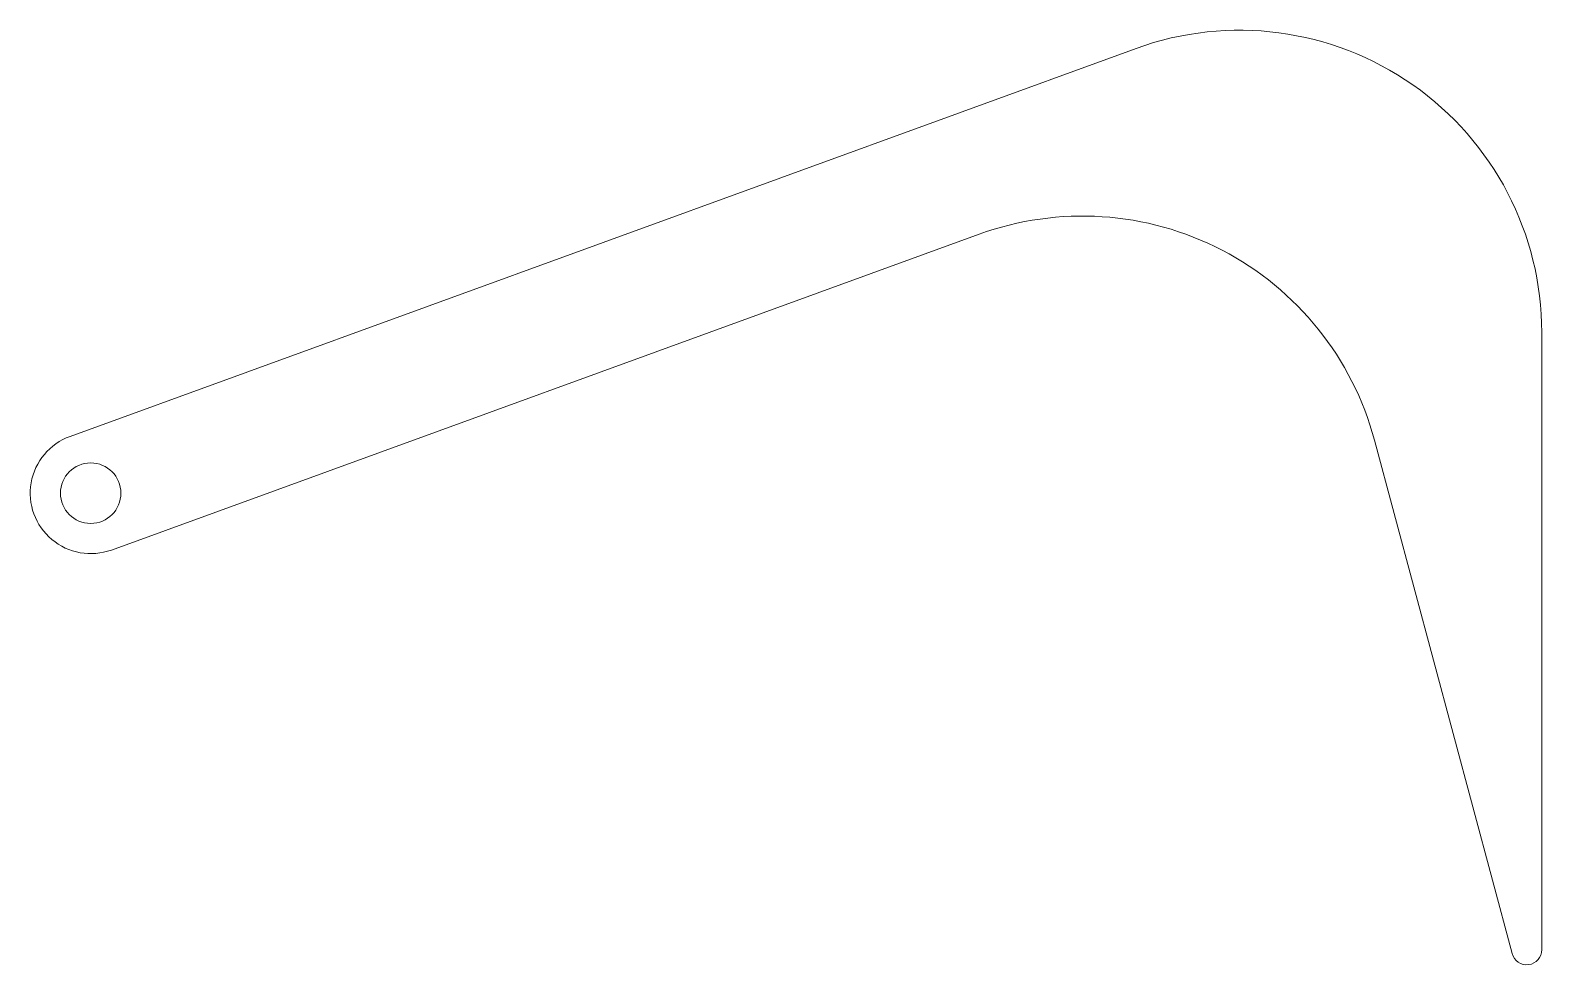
# Model space of a CAD drawing. Header units: inches. Extents: x -11.2 to 13.8, y -4.1 to 11.4.
import ezdxf

# ---------------------------------------------------------------- set-up
doc = ezdxf.new("R2010")
doc.units = ezdxf.units.IN
doc.header["$MEASUREMENT"] = 0

msp = doc.modelspace()

# ---------------------------------------------------------------- linework, layer by layer
at = {"color": 7, "linetype": 'Continuous', "lineweight": 15}
for p, q in [((7.04, 11.107), (-10.592, 4.69)), ((-9.908, 2.81), (4.443, 8.033)), ((13.75, -3.801), (13.75, 6.409)), ((10.982, 4.629), (13.259, -3.866))]:
    msp.add_line(p, q, dxfattribs=at)
msp.add_circle((-10.25, 3.75), 0.5, dxfattribs=at)
for centre, radius, start, end in [((8.75, 6.409), 5, 0, 110), ((6.153, 3.335), 5, 15, 110), ((-10.25, 3.75), 1, 110, 290), ((13.5, -3.801), 0.25, 195, 0)]:
    msp.add_arc(centre, radius, start, end, dxfattribs=at)

doc.saveas('drawing.dxf')
